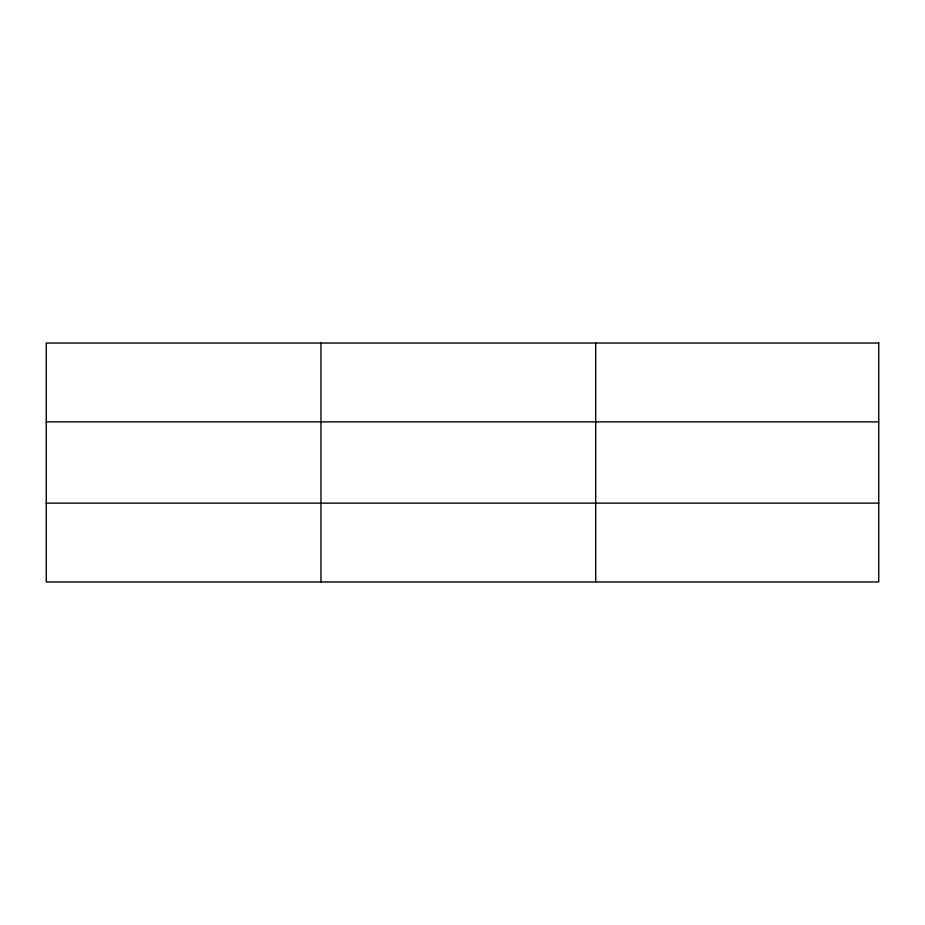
<?xml version="1.0" encoding="UTF-8"?>
<svg xmlns="http://www.w3.org/2000/svg" width="925" height="925" viewBox="0 0 925 925"><rect width="100%" height="100%" fill="white"/><g stroke="black" fill="none" stroke-linecap="round" stroke-linejoin="round"><path stroke-width="1.39" d="M320.975 581.964L320.975 343.036M595.7 581.964L595.7 343.036M46.25 421.881L878.75 421.881M46.25 503.119L878.75 503.119M878.75 343.036L878.75 581.964L46.25 581.964L46.25 343.036L878.75 343.036"/></g></svg>
